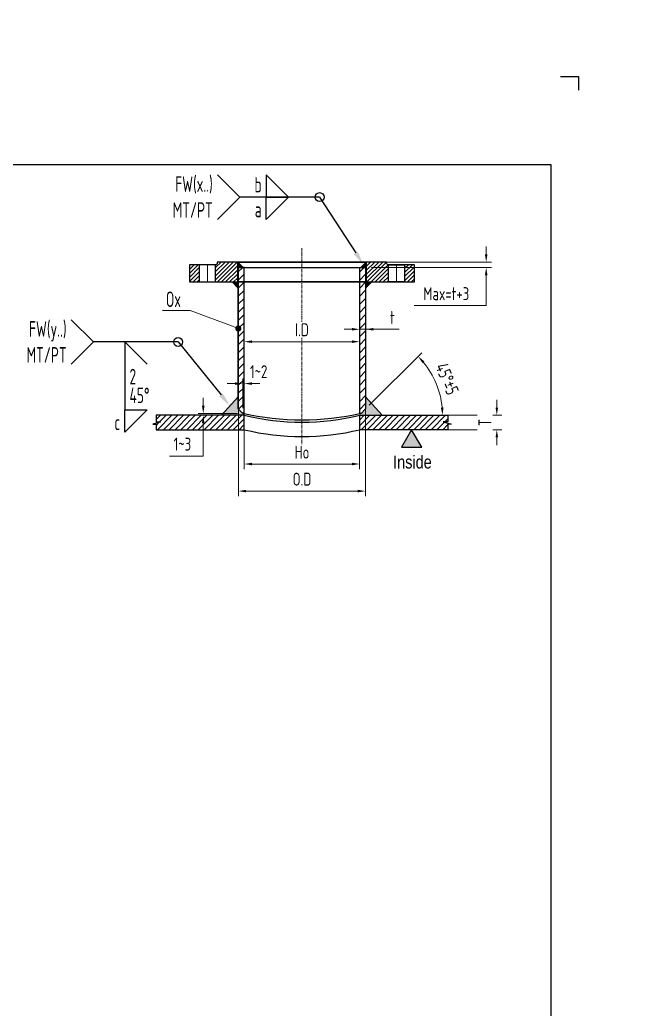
# Model space of a CAD drawing. Header units: millimetres. Extents: x -46397 to 283259, y -8690 to 23983.
# Drawn here: x 218865 to 220038, y -1154 to 754 of the extents above; entities that cross this region are included whole.
import ezdxf
from ezdxf import colors
from ezdxf.entities.mleader import LeaderData, LeaderLine
from ezdxf.math import Vec2, Vec3

# ---------------------------------------------------------------- set-up
doc = ezdxf.new("R2010")
doc.units = ezdxf.units.MM
doc.linetypes.add('CENTER', pattern=[2, 1.25, -0.25, 0.25, -0.25])
doc.layers.get('Defpoints').update_dxf_attribs({"lineweight": 0})
for name, color, linetype, lineweight in [('AM_5', 3, 'Continuous', 25), ('AM_8', 1, 'Continuous', 25), ('Dtext', 255, 'Continuous', 20), ('Long_AM_Visible', 30, 'Continuous', 25), ('Long_Centerline', 1, 'CENTER', 9), ('Long_Dim', 3, 'Continuous', 9), ('Long_Hatch', 9, 'Continuous', 9), ('Long_Text', 6, 'Continuous', 9)]:
    doc.layers.add(name, color=color, linetype=linetype, lineweight=lineweight)
doc.styles.add('Chu va so', font='arial.ttf')
doc.styles.add('GHI CHÚ 3', font='isocp_IV25.ttf', dxfattribs={"width": 0.8})
doc.styles.add('Long_Text', font='isocp.shx', dxfattribs={"width": 0.7})
doc.styles.get("Standard").update_dxf_attribs({"font": 'isocp.shx', "width": 0.8})
doc.styles.add('TCVN', font='arial.ttf')
doc.dimstyles.new('Vuong_DIM', dxfattribs={"dimtxt": 2.5, "dimasz": 2.3, "dimexe": 1.25, "dimexo": 0, "dimtad": 1, "dimtoh": 1, "dimdec": 0, "dimdsep": 46, "dimtxsty": 'GHI CHÚ 3', "dimcen": 2.3, "dimclrd": 9, "dimclre": 9, "dimclrt": 2, "dimadec": 0, "dimazin": 0, "dimtm": 1e-09, "dimtfac": 1, "dimtdec": 0, "dimtofl": 0, "dimtmove": 1, "dimatfit": 3, "dimfxl": 1, "dimtfill": 1, "dimlwd": 9, "dimlwe": 9, "dimarcsym": 1})
pattern_1 = [(45, (-374952.673, -122750.299), (-7.79955122, 7.79955122), [])]
pattern_2 = [(45, (-132370.302, -93356.499), (-15.5991024, 15.5991024), [])]

# ---------------------------------------------------------------- blocks, each defined once
blk = doc.blocks.new('_Dot')
at = {"color": 0, "linetype": 'ByBlock', "lineweight": -2}
blk.add_line((-0.5, 0), (-1, 0), dxfattribs=at)
at = {"color": 0, "linetype": 'ByBlock', "const_width": 0.5}
blk.add_lwpolyline([(-0.25, 0, 1), (0.25, 0, 1)], format="xyb", close=True, dxfattribs=at)
blk = doc.blocks.new('ddvdvd')
at = {"layer": 'AM_8'}
h = blk.add_hatch(color=256, dxfattribs=at)
h.set_gradient(color1=(0, 0, 255), color2=(255, 255, 0))
edge = h.paths.add_edge_path()
edge.add_arc((65, -108.7), 5.12, 317.3098, 383.5943)
edge.add_arc((291.5, 891.9), 1022.9, 257.116, 257.4786, ccw=False)
edge.add_line((63.4, -105.2), (46.1, -87.8))
edge.add_line((46.1, -87.8), (46.1, -41))
edge.add_line((46.1, -41), (-18.2, -112.1))
edge.add_line((-18.2, -112.1), (68.8, -112.1))
h = blk.add_hatch(color=256, dxfattribs=at)
h.set_gradient(color1=(0, 0, 255), color2=(255, 255, 0))
edge = h.paths.add_edge_path()
edge.add_arc((518, -108.7), 5.12, 156.4057, 222.6902, ccw=False)
edge.add_arc((291.5, 891.9), 1022.9, 282.5214, 282.884)
edge.add_line((519.6, -105.2), (536.9, -87.8))
edge.add_line((536.9, -87.8), (536.9, -41))
edge.add_line((536.9, -41), (601.2, -112.1))
edge.add_line((601.2, -112.1), (514.2, -112.1))
at = {"layer": 'Long_AM_Visible'}
h = blk.add_hatch(color=256, dxfattribs=at)
h.set_gradient(color1=(0, 0, 255), color2=(255, 255, 0))
h.paths.add_polyline_path([(43.6, 478.5), (43.6, 457.6), (64.5, 457.6)])
h = blk.add_hatch(color=256, dxfattribs=at)
h.set_gradient(color1=(0, 0, 255), color2=(255, 255, 0))
h.paths.add_polyline_path([(539.4, 478.5), (539.4, 457.6), (518.5, 457.6)])
h = blk.add_hatch(color=256, dxfattribs=at)
h.set_gradient(color1=(0, 0, 255), color2=(255, 255, 0))
h.paths.add_polyline_path([(46.1, 377.7), (46.1, 402), (21.7, 402)])
h = blk.add_hatch(color=256, dxfattribs=at)
h.set_gradient(color1=(0, 0, 255), color2=(255, 255, 0))
h.paths.add_polyline_path([(536.9, 377.7), (536.9, 402), (561.3, 402)])
at = {"layer": 'Long_Hatch'}
h = blk.add_hatch(dxfattribs=at)
h.set_pattern_fill('ANSI31', color=256, scale=3.474089, style=0)
h.set_pattern_definition(pattern_1)
h.paths.add_polyline_path([(-142.8, 468), (-142.8, 402), (-104.5, 402), (-104.5, 468)])
h = blk.add_hatch(dxfattribs=at)
h.set_pattern_fill('ANSI31', color=256, scale=3.474089, style=0)
h.set_pattern_definition(pattern_1)
edge = h.paths.add_edge_path()
edge.add_line((-35.1, 478.5), (-35.1, 475))
edge.add_arc((-42, 475), 6.95, -90, 0, ccw=False)
edge.add_line((-42, 468), (-42, 402))
edge.add_line((-42, 402), (43.6, 402))
edge.add_line((43.6, 402), (43.6, 478.5))
edge.add_line((43.6, 478.5), (-35.1, 478.5))
h = blk.add_hatch(dxfattribs=at)
h.set_pattern_fill('ANSI31', color=256, scale=3.474089, style=0)
h.set_pattern_definition(pattern_1)
edge = h.paths.add_edge_path()
edge.add_arc((625, 475), 6.95, 180, 270, ccw=False)
edge.add_line((618.1, 475), (618.1, 478.5))
edge.add_line((618.1, 478.5), (539.4, 478.5))
edge.add_line((539.4, 478.5), (539.4, 402))
edge.add_line((539.4, 402), (625, 402))
edge.add_line((625, 402), (625, 468))
h = blk.add_hatch(dxfattribs=at)
h.set_pattern_fill('ANSI31', color=256, scale=3.474089, style=0)
h.set_pattern_definition(pattern_1)
h.paths.add_polyline_path([(687.5, 468), (687.5, 402), (725.8, 402), (725.8, 468)])
h = blk.add_hatch(dxfattribs=at)
h.set_pattern_fill('ANSI31', color=256, scale=6.948177, style=0)
h.set_pattern_definition(pattern_2)
h.paths.add_polyline_path([(46.1, 457.6), (46.1, -87.8), (63.4, -105.2), (68.8, -105.2), (68.8, 457.6)])
h = blk.add_hatch(dxfattribs=at)
h.set_pattern_fill('ANSI31', color=256, scale=6.948177, style=0)
h.set_pattern_definition(pattern_2)
h.paths.add_polyline_path([(536.9, 457.6), (536.9, -87.8), (519.6, -105.2), (514.2, -105.2), (514.2, 457.6)])
h = blk.add_hatch(dxfattribs=at)
h.set_pattern_fill('ANSI31', color=256, scale=5, style=0)
h.set_pattern_definition([(45, (-55802.572, 9655.114), (-11.22532, 11.22532), [])])
h.paths.add_polyline_path([(68.8, -167.7), (68.8, -112.1), (-271.2, -112.1), (-271.2, -137.2), (-253.7, -137.2), (-283.8, -145.8), (-271.2, -145.8), (-271.2, -167.7)])
h.paths.add_polyline_path([(854.2, -167.7), (854.2, -145.8), (866.8, -145.8), (836.7, -137.2), (854.2, -137.2), (854.2, -112.1), (514.2, -112.1), (514.2, -167.7)])
at = {"layer": 'Long_AM_Visible'}
for p, q in [((21.7, 402), (46.1, 377.7)), ((561.3, 402), (536.9, 377.7)), ((-18.2, -112.1), (46.1, -41)), ((601.2, -112.1), (536.9, -41))]:
    blk.add_line(p, q, dxfattribs=at)
for points in [[(-142.8, 402), (725.8, 402), (725.8, 468), (625, 468, -0.414214), (618.1, 475), (618.1, 478.5), (-35.1, 478.5), (-35.1, 475, -0.414214), (-42, 468), (-142.8, 468)], [(46.1, 457.6), (536.9, 457.6), (536.9, -87.8), (519.6, -105.2, -0.11291), (63.4, -105.2), (46.1, -87.8)]]:
    blk.add_lwpolyline(points, format="xyb", close=True, dxfattribs=at)
for points in [[(-104.5, 402), (-42, 402), (-42, 468), (-104.5, 468)], [(43.6, 478.5), (539.4, 478.5), (539.4, 402), (43.6, 402)], [(43.6, 457.6), (64.5, 457.6), (43.6, 478.5), (43.6, 478.5)], [(539.4, 457.6), (518.5, 457.6), (539.4, 478.5), (539.4, 478.5)], [(687.5, 402), (625, 402), (625, 468), (687.5, 468)], [(63.4, -105.2), (68.8, -105.2), (68.8, 457.6), (46.1, 457.6), (46.1, -87.8)], [(519.6, -105.2), (514.2, -105.2), (514.2, 457.6), (536.9, 457.6), (536.9, -87.8)]]:
    blk.add_lwpolyline(points, close=True, dxfattribs=at)
for points in [[(-271.2, -111.5), (-271.2, -137.2), (-253.7, -137.2), (-283.8, -145.8), (-271.2, -145.8), (-271.2, -167.7)], [(-271.2, -167.7), (68.8, -167.7), (68.8, -112.1), (-271.2, -112.1)], [(854.2, -167.7), (514.2, -167.7), (514.2, -112.1), (854.2, -112.1)], [(854.2, -111.5), (854.2, -137.2), (836.7, -137.2), (866.8, -145.8), (854.2, -145.8), (854.2, -167.7)]]:
    blk.add_lwpolyline(points, dxfattribs=at)
for centre, radius, start, end in [((65, -108.7), 5.12, 317.3098, 42.6902), ((291.5, 808.9), 947.5, 256.4073, 283.5927), ((518, -108.7), 5.12, 137.3098, 222.6902), ((518, -108.7), 5.12, 137.3098, 222.6902), ((291.5, 753.3), 947.5, 256.4073, 283.5927)]:
    blk.add_arc(centre, radius, start, end, dxfattribs=at)
at = {"layer": 'Long_Centerline', "ltscale": 10}
blk.add_line((291.5, 532.3), (291.5, -237.3), dxfattribs=at)
at = {"layer": 'Long_Centerline'}
for p, q in [((-73.3, 470.5), (-73.3, 399.6)), ((656.3, 470.5), (656.3, 399.6))]:
    blk.add_line(p, q, dxfattribs=at)
blk = doc.blocks.new('*D2417')
at = {"layer": 'Defpoints', "color": 0, "transparency": 16777216}
for p in [(219218.8, -8.8), (219295.1, -5.3), (219295.1, -8.8)]:
    blk.add_point(p, dxfattribs=at)
at = {"layer": 'Long_Dim', "color": 9, "lineweight": 9, "transparency": 16777216}
for p, q in [((219218.8, 9.7), (219218.8, 24.7)), ((219285.1, -5.3), (219208.8, -5.3)), ((219285.1, -8.8), (219208.8, -8.8)), ((219218.8, -23.8), (219218.8, -38.8)), ((219218.8, -87.4), (219218.8, -38.8)), ((219153.5, -87.4), (219218.8, -87.4))]:
    blk.add_line(p, q, dxfattribs=at)
at = {"layer": 'Long_Dim', "color": 9, "transparency": 16777216}
for points in [[(219216.3, 9.7), (219221.3, 9.7), (219218.8, -5.3)], [(219216.3, -23.8), (219221.3, -23.8), (219218.8, -8.8)]]:
    blk.add_solid(points, dxfattribs=at)
at = {"layer": 'Long_Dim', "color": 2, "transparency": 16777216, "insert": (219178.6, -64.4), "char_height": 25, "attachment_point": 5, "style": 'GHI CHÚ 3', "bg_fill": 3, "box_fill_scale": 1.1, "bg_fill_color": 256, "bg_fill_true_color": 13158600, "bg_fill_transparency": 0}
blk.add_mtext('1~3', dxfattribs=at)
blk = doc.blocks.new('*D2416')
at = {"layer": 'Defpoints', "color": 0, "transparency": 16777216}
for p in [(219295.1, -5.3), (219297.8, -5.3)]:
    blk.add_point(p, dxfattribs=at)
at = {"layer": 'Long_Dim', "color": 9, "lineweight": 9, "transparency": 16777216}
for p, q in [((219295.1, 4.7), (219295.1, 62.3)), ((219297.8, 4.7), (219297.8, 62.3)), ((219280.1, 52.3), (219265.1, 52.3)), ((219312.8, 52.3), (219327.8, 52.3))]:
    blk.add_line(p, q, dxfattribs=at)
at = {"layer": 'Long_Dim', "color": 9, "transparency": 16777216}
blk.add_solid([(219280.1, 54.8), (219280.1, 49.8), (219295.1, 52.3)], dxfattribs=at)
at = {"layer": 'Long_Dim', "color": 2, "transparency": 16777216, "insert": (219325.7, 75.3), "char_height": 25, "attachment_point": 5, "style": 'GHI CHÚ 3', "bg_fill": 3, "box_fill_scale": 1.1, "bg_fill_color": 256, "bg_fill_true_color": 13158600, "bg_fill_transparency": 0}
blk.add_mtext('1~2', dxfattribs=at)
at = {"layer": 'Defpoints', "color": 0, "transparency": 16777216}
blk.add_point((219297.8, 52.3), dxfattribs=at)
at = {"layer": 'Long_Dim', "color": 9, "transparency": 16777216}
blk.add_solid([(219312.8, 54.8), (219312.8, 49.8), (219297.8, 52.3)], dxfattribs=at)
blk = doc.blocks.new('*D2415')
at = {"layer": 'Defpoints', "color": 0, "transparency": 16777216}
for p in [(219297.8, -22.7), (219520.5, -22.7), (219520.5, -102.7)]:
    blk.add_point(p, dxfattribs=at)
at = {"layer": 'Long_Dim', "color": 9, "lineweight": 9, "transparency": 16777216}
for p, q in [((219297.8, -32.7), (219297.8, -112.7)), ((219520.5, -32.7), (219520.5, -112.7)), ((219312.8, -102.7), (219505.5, -102.7))]:
    blk.add_line(p, q, dxfattribs=at)
at = {"layer": 'Long_Dim', "color": 9, "transparency": 16777216}
for points in [[(219312.8, -100.2), (219312.8, -105.2), (219297.8, -102.7)], [(219505.5, -100.2), (219505.5, -105.2), (219520.5, -102.7)]]:
    blk.add_solid(points, dxfattribs=at)
at = {"layer": 'Long_Dim', "color": 2, "transparency": 16777216, "insert": (219409.2, -79.9), "char_height": 25, "attachment_point": 5, "style": 'GHI CHÚ 3', "bg_fill": 3, "box_fill_scale": 1.1, "bg_fill_color": 256, "bg_fill_true_color": 13158600, "bg_fill_transparency": 0}
blk.add_mtext('Ho', dxfattribs=at)
blk = doc.blocks.new('*D2414')
at = {"layer": 'Defpoints', "color": 0, "transparency": 16777216}
for p in [(219286.5, 26.8), (219531.9, 29.7), (219531.9, -154.9)]:
    blk.add_point(p, dxfattribs=at)
at = {"layer": 'Long_Dim', "color": 9, "lineweight": 9, "transparency": 16777216}
for p, q in [((219531.9, 19.7), (219531.9, -164.9)), ((219286.5, 16.8), (219286.5, -164.9)), ((219301.5, -154.9), (219516.9, -154.9))]:
    blk.add_line(p, q, dxfattribs=at)
at = {"layer": 'Long_Dim', "color": 9, "transparency": 16777216}
for points in [[(219301.5, -152.4), (219301.5, -157.4), (219286.5, -154.9)], [(219516.9, -152.4), (219516.9, -157.4), (219531.9, -154.9)]]:
    blk.add_solid(points, dxfattribs=at)
at = {"layer": 'Long_Dim', "color": 2, "transparency": 16777216, "insert": (219409.2, -131.9), "char_height": 25, "attachment_point": 5, "style": 'GHI CHÚ 3', "bg_fill": 3, "box_fill_scale": 1.1, "bg_fill_color": 256, "bg_fill_true_color": 13158600, "bg_fill_transparency": 0}
blk.add_mtext('O.D', dxfattribs=at)
blk = doc.blocks.new('*D2430')
at = {"layer": 'Defpoints', "color": 0, "transparency": 16777216}
for p in [(219531.9, 3.4), (219520.5, -8.8), (219523.2, -5.3), (219690.5, -8.8)]:
    blk.add_point(p, dxfattribs=at)
at = {"layer": 'Long_Dim', "color": 9, "lineweight": 9, "transparency": 16777216}
blk.add_line((219539, 10.4), (219640.3, 111.8), dxfattribs=at)
blk.add_arc((219519.7, -8.8), 160.5, 5.3552, 39.6448, dxfattribs=at)
at = {"layer": 'Long_Dim', "color": 9, "transparency": 16777216}
for points in [[(219641.5, 91.9), (219645.2, 95.3), (219633.3, 104.7)], [(219682.1, 6.3), (219677.1, 6.1), (219680.3, -8.8)]]:
    blk.add_solid(points, dxfattribs=at)
at = {"layer": 'Long_Dim', "color": 2, "transparency": 16777216, "insert": (219689.3, 61.4), "char_height": 25, "attachment_point": 5, "rotation": 292.5, "style": 'GHI CHÚ 3', "bg_fill": 3, "box_fill_scale": 1.1, "bg_fill_color": 256, "bg_fill_true_color": 13158600, "bg_fill_transparency": 0}
blk.add_mtext('45°%%P5', dxfattribs=at)
at = {"layer": 'Defpoints', "color": 0, "transparency": 16777216}
blk.add_point((219674.8, 32.7), dxfattribs=at)
blk = doc.blocks.new('*D2429')
at = {"layer": 'Defpoints', "color": 0, "transparency": 16777216}
for p in [(219520.5, 166.6), (219531.9, 166.6), (219531.9, 157)]:
    blk.add_point(p, dxfattribs=at)
at = {"layer": 'Long_Dim', "color": 9, "lineweight": 9, "transparency": 16777216}
for p, q in [((219505.5, 157), (219490.5, 157)), ((219520.5, 157), (219531.9, 157)), ((219520.5, 156.6), (219520.5, 147)), ((219597, 157), (219531.9, 157)), ((219531.9, 156.6), (219531.9, 147)), ((219546.9, 157), (219561.9, 157))]:
    blk.add_line(p, q, dxfattribs=at)
at = {"layer": 'Long_Dim', "color": 9, "transparency": 16777216}
for points in [[(219505.5, 159.5), (219505.5, 154.5), (219520.5, 157)], [(219546.9, 159.5), (219546.9, 154.5), (219531.9, 157)]]:
    blk.add_solid(points, dxfattribs=at)
at = {"layer": 'Long_Dim', "color": 2, "transparency": 16777216, "insert": (219583.4, 179.8), "char_height": 25, "attachment_point": 5, "style": 'GHI CHÚ 3', "bg_fill": 3, "box_fill_scale": 1.1, "bg_fill_color": 256, "bg_fill_true_color": 13158600, "bg_fill_transparency": 0}
blk.add_mtext('t', dxfattribs=at)
blk = doc.blocks.new('*D2428')
at = {"layer": 'Defpoints', "color": 0, "transparency": 16777216}
for p in [(219297.8, 135.4), (219520.5, 135.4), (219520.5, 133.1)]:
    blk.add_point(p, dxfattribs=at)
at = {"layer": 'Long_Dim', "color": 9, "lineweight": 9, "transparency": 16777216}
for p, q in [((219297.8, 125.4), (219297.8, 123.1)), ((219312.8, 133.1), (219505.5, 133.1)), ((219520.5, 125.4), (219520.5, 123.1))]:
    blk.add_line(p, q, dxfattribs=at)
at = {"layer": 'Long_Dim', "color": 9, "transparency": 16777216}
for points in [[(219312.8, 135.6), (219312.8, 130.6), (219297.8, 133.1)], [(219505.5, 135.6), (219505.5, 130.6), (219520.5, 133.1)]]:
    blk.add_solid(points, dxfattribs=at)
at = {"layer": 'Long_Dim', "color": 2, "transparency": 16777216, "insert": (219409.2, 156.1), "char_height": 25, "attachment_point": 5, "style": 'GHI CHÚ 3', "bg_fill": 3, "box_fill_scale": 1.1, "bg_fill_color": 256, "bg_fill_true_color": 13158600, "bg_fill_transparency": 0}
blk.add_mtext('I.D', dxfattribs=at)
blk = doc.blocks.new('*D2427')
at = {"layer": 'Defpoints', "color": 0, "transparency": 16777216}
for p in [(219533.1, 286.5), (219764.5, 286.5), (219533.1, 276.1)]:
    blk.add_point(p, dxfattribs=at)
at = {"layer": 'Long_Dim', "color": 9, "lineweight": 9, "transparency": 16777216}
for p, q in [((219764.5, 301.5), (219764.5, 316.5)), ((219543.1, 286.5), (219774.5, 286.5)), ((219543.1, 276.1), (219774.5, 276.1)), ((219764.5, 261.1), (219764.5, 246.1)), ((219764.5, 202.6), (219764.5, 246.1)), ((219625.8, 202.6), (219764.5, 202.6))]:
    blk.add_line(p, q, dxfattribs=at)
at = {"layer": 'Long_Dim', "color": 9, "transparency": 16777216}
for points in [[(219762, 301.5), (219767, 301.5), (219764.5, 286.5)], [(219762, 261.1), (219767, 261.1), (219764.5, 276.1)]]:
    blk.add_solid(points, dxfattribs=at)
at = {"layer": 'Long_Dim', "color": 2, "transparency": 16777216, "insert": (219687.6, 225.6), "char_height": 25, "attachment_point": 5, "style": 'GHI CHÚ 3', "bg_fill": 3, "box_fill_scale": 1.1, "bg_fill_color": 256, "bg_fill_true_color": 13158600, "bg_fill_transparency": 0}
blk.add_mtext('Max=t+3', dxfattribs=at)
blk = doc.blocks.new('*S2010')
at = {"layer": 'AM_5', "color": 3}
for p, q in [((91508.2, -10967.1), (91465.3, -10924.3)), ((91508.2, -10967.1), (91465.3, -11010)), ((91662.4, -10967.1), (91508.2, -10967.1)), ((91662.4, -10967.1), (91732, -11074.5))]:
    blk.add_line(p, q, dxfattribs=at)
at = {"layer": 'AM_5', "color": 2}
for p, q in [((91602.5, -10967.1), (91559.6, -10924.3)), ((91559.6, -10924.3), (91559.6, -10967.1)), ((91559.6, -10967.1), (91602.5, -10967.1)), ((91559.6, -10967.1), (91602.5, -10967.1)), ((91602.5, -10967.1), (91559.6, -11010)), ((91559.6, -11010), (91559.6, -10967.1))]:
    blk.add_line(p, q, dxfattribs=at)
blk.add_circle((91662.4, -10967.1), 8.55, dxfattribs=at)
at = {"layer": 'AM_5', "color": 3, "linetype": 'Continuous'}
blk.add_trace([(91728.2, -11077), (91735.9, -11072), (91747, -11097.6)], dxfattribs=at)
at = {"layer": 'AM_5', "color": 2, "char_height": 30, "style": 'Long_Text'}
for s, insert, attachment_point in [('FW(x..)\\PMT/PT', (91456.3, -10967.1), 6), ('b', (91550.6, -10958.1), 9), ('a', (91550.6, -10976.1), 3)]:
    blk.add_mtext(s, dxfattribs=dict(at, insert=insert, attachment_point=attachment_point))
blk = doc.blocks.new('*D2426')
at = {"layer": 'Defpoints', "color": 0, "transparency": 16777216}
for p in [(219673.2, -8.8), (219673.2, -36.6)]:
    blk.add_point(p, dxfattribs=at)
at = {"layer": 'Long_Dim', "color": 9, "lineweight": 9, "transparency": 16777216}
for p, q in [((219785, 6.2), (219785, 21.2)), ((219683.2, -8.8), (219795, -8.8)), ((219683.2, -36.6), (219795, -36.6)), ((219785, -51.6), (219785, -66.6))]:
    blk.add_line(p, q, dxfattribs=at)
at = {"layer": 'Long_Dim', "color": 2, "transparency": 16777216, "insert": (219762.2, -22.7), "char_height": 25, "attachment_point": 5, "rotation": 90, "style": 'GHI CHÚ 3', "bg_fill": 3, "box_fill_scale": 1.1, "bg_fill_color": 256, "bg_fill_true_color": 13158600, "bg_fill_transparency": 0}
blk.add_mtext('T', dxfattribs=at)
at = {"layer": 'Defpoints', "color": 0, "transparency": 16777216}
blk.add_point((219785, -36.6), dxfattribs=at)
at = {"layer": 'Long_Dim', "color": 9, "transparency": 16777216}
for points in [[(219782.5, 6.2), (219787.5, 6.2), (219785, -8.8)], [(219782.5, -51.6), (219787.5, -51.6), (219785, -36.6)]]:
    blk.add_solid(points, dxfattribs=at)
blk = doc.blocks.new('*S2011')
at = {"layer": 'AM_5', "color": 3}
for p, q in [((91226.3, -11246.3), (91183.4, -11203.4)), ((91226.3, -11246.3), (91183.4, -11289.1)), ((91389.5, -11246.3), (91226.3, -11246.3)), ((91389.5, -11246.3), (91472.3, -11348.4))]:
    blk.add_line(p, q, dxfattribs=at)
at = {"layer": 'AM_5', "color": 2}
for p, q in [((91286.7, -11246.3), (91286.7, -11289.1)), ((91286.7, -11246.3), (91329.6, -11289.1)), ((91286.7, -11289.1), (91286.7, -11377.4)), ((91286.7, -11377.4), (91329.6, -11377.4)), ((91329.6, -11377.4), (91286.7, -11420.2)), ((91286.7, -11420.2), (91286.7, -11377.4))]:
    blk.add_line(p, q, dxfattribs=at)
blk.add_circle((91389.5, -11246.3), 8.55, dxfattribs=at)
at = {"layer": 'AM_5', "color": 3, "linetype": 'Continuous'}
blk.add_trace([(91468.7, -11351.3), (91475.8, -11345.5), (91489.6, -11369.8)], dxfattribs=at)
at = {"layer": 'AM_5', "color": 2, "char_height": 30, "style": 'Long_Text'}
for s, insert, attachment_point in [('FW(y..)\\PMT/PT', (91174.4, -11246.3), 6), ('2', (91295.7, -11298.1), 1), ('45%%d', (91295.7, -11334.3), 1), ('c', (91277.7, -11386.4), 3)]:
    blk.add_mtext(s, dxfattribs=dict(at, insert=insert, attachment_point=attachment_point))
blk = doc.blocks.new('*U2445')
at = {"lineweight": 25, "elevation": -0.1}
blk.add_lwpolyline([(4713.4, 3261.9), (4751.2, 3261.9), (4751.2, 3232.7)], dxfattribs=at)
at = {"lineweight": 25}
blk.add_lwpolyline([(0, 0), (4693.4, 0), (4693.4, 3074.4), (0, 3074.4)], close=True, dxfattribs=at)
at = {"layer": 'Dtext', "ltscale": 0.1}
for tag, p, height, style in [('FOR_APPROVAL3', (3783.4, 1153.3, -0.2), 24.5, 'TCVN'), ('REV_3', (3578.9, 1154.8), 20.4, 'TCVN'), ('REV_2', (3578.9, 1078.4), 20.4, 'TCVN'), ('FOR_APPROVAL2', (3783.4, 1077, -0.2), 24.5, 'TCVN'), ('REV_1', (3578.9, 1002.1), 20.4, 'TCVN'), ('FOR_APPROVAL1', (3783.4, 1000.7, -0.2), 24.5, 'TCVN'), ('REV_0', (3578.9, 925.8), 20.4, 'TCVN'), ('NGUOI_VE', (4001.2, 924.7, -0.2), 24.5, 'TCVN'), ('NGUOI_KIEM_2', (4217.9, 924.7, -0.2), 24.5, 'TCVN'), ('NGUOI_DUYET', (4479.8, 924.7, -0.2), 24.5, 'TCVN'), ('1.1_A4', (4492.9, 46.6, -0.2), 24.5, 'Chu va so'), ('A4_A4', (4574.5, 46.6, -0.2), 24.5, 'Chu va so'), ('REV.', (4641.8, 46.6, -0.2), 24.5, 'Chu va so')]:
    blk.add_attdef(tag, p, '', height=height, dxfattribs=dict(at, style=style))
for tag, p, height, style, width in [('NGAY_REV03', (3630.7, 1153.3, -0.2), 21.3, 'TCVN', 0.95), ('NGAY_REV02', (3630.7, 1077, -0.2), 21.3, 'TCVN', 0.95), ('NGAY_REV01', (3630.7, 1000.7, -0.2), 21.3, 'TCVN', 0.95), ('NGAY_REV0', (3630.7, 924.4, -0.2), 21.3, 'TCVN', 0.95), ('DWD.NO', (3628.8, 19.9, -0.2), 32.7, 'Chu va so', 0.85)]:
    blk.add_attdef(tag, p, '', height=height, dxfattribs=dict(at, style=style, width=width))
at = {"layer": 'Dtext', "lineweight": 25, "ltscale": 0.1, "style": 'Chu va so'}
for tag, p, height in [('PROJECT_CODE', (3865.2, 384.3), 49.1), ('TITLE1', (3652.8, 293.1, -0.2), 32.7), ('TITLE2', (3652.8, 216.2, -0.2), 32.7), ('TITLE3', (3652.8, 139.9, -0.2), 32.7)]:
    blk.add_attdef(tag, p, '', height=height, dxfattribs=at)

msp = doc.modelspace()

# ---------------------------------------------------------------- hatches: boundary and pattern name
at = {"layer": 'AM_8'}
msp.add_hatch(color=256, dxfattribs=at).paths.add_polyline_path([(219620.77, -36.6), (219601.4, -70.13), (219640.13, -70.13)])

# ---------------------------------------------------------------- linework, layer by layer
at = {"layer": 'Long_AM_Visible'}
msp.add_lwpolyline([(219620.77, -36.6), (219601.4, -70.13), (219640.13, -70.13)], close=True, dxfattribs=at)

# ---------------------------------------------------------------- block references
at = {"layer": 'Long_AM_Visible', "xscale": 0.5, "yscale": 0.5, "zscale": 0.5}
msp.add_blockref('ddvdvd', (219263.44, 47.26), dxfattribs=at)

# ---------------------------------------------------------------- texts
at = {"layer": 'Long_Text', "insert": (219574.98, -86.37), "char_height": 25, "width": 94.5931, "attachment_point": 1, "style": 'Chu va so'}
msp.add_mtext('\\A1;\\pxqc;{\\W0.8;Inside}', dxfattribs=at)

# ---------------------------------------------------------------- leaders
at = {"color": 3, "ltscale": 5}
ml = msp.add_multileader_mtext('Standard', dxfattribs=at)
ml.set_content('{\\fArial|b0|i0|c0|p34;Khoan lỗ %%C10 cho cùm ống DN200 (theo thực tế)}', color=3)
ml.set_leader_properties(lineweight=9)
ml.set_arrow_properties(name='DOT')
ml.build(insert=Vec2(0, 0))
ml.multileader.update_dxf_attribs({"has_dogleg": 0, "text_left_attachment_type": 5, "text_right_attachment_type": 6, "dogleg_length": 0.1, "arrow_head_size": 17.4, "scale": 300})
ctx = ml.context
ctx.base_point, ctx.scale, ctx.char_height, ctx.arrow_head_size, ctx.landing_gap_size, ctx.plane_origin = Vec3(148509.96, 665.28), 300, 24, 17.4, 18, Vec3(149312.43, -378.76)
ctx.left_attachment, ctx.right_attachment = 5, 6
notes = []
notes.append((ctx, [(0, (1, 1, 0), (148878.33, 716.29), (-1, 0), 30, [(0, [(149054.42, 441.35)], 0, [])])]))
ctx.mtext.insert, ctx.mtext.width, ctx.mtext.flow_direction = Vec3(148527.96, 747.35), 309.9931, 5
ml = msp.add_multileader_mtext('Standard', dxfattribs=at)
ml.set_content('{\\fArial|b0|i0|c0|p34;Khoan lỗ %%C10 cho cùm ống DN100 (theo thực tế)}', color=3)
ml.set_leader_properties(lineweight=9)
ml.set_arrow_properties(name='DOT')
ml.build(insert=Vec2(0, 0))
ml.multileader.update_dxf_attribs({"has_dogleg": 0, "text_left_attachment_type": 5, "text_right_attachment_type": 6, "dogleg_length": 0.1, "arrow_head_size": 17.4, "scale": 300})
ctx = ml.context
ctx.base_point, ctx.scale, ctx.char_height, ctx.arrow_head_size, ctx.landing_gap_size, ctx.plane_origin = Vec3(149602.55, 578.05), 300, 24, 17.4, 18, Vec3(149253.66, -389.59)
ctx.left_attachment, ctx.right_attachment = 5, 6
notes.append((ctx, [(0, (1, 1, 0), (149572.55, 578.05), (1, 0), 30, [(0, [(149511.66, 430.53)], 0, [])])]))
ctx.mtext.insert, ctx.mtext.width, ctx.mtext.flow_direction = Vec3(149620.55, 660.13), 306.4046, 5
at = {"layer": 'Long_AM_Visible'}
ml = msp.add_multileader_mtext('Standard', dxfattribs=at)
ml.set_content('KT-9', color=2, style='Long_Text')
ml.set_leader_properties(color=3, lineweight=9)
ml.set_arrow_properties(name='DOT')
ml.build(insert=Vec2(0, 0))
ml.multileader.update_dxf_attribs({"text_left_attachment_type": 5, "text_right_attachment_type": 5, "dogleg_length": 22.17, "arrow_head_size": 14})
ctx = ml.context
ctx.base_point, ctx.char_height, ctx.arrow_head_size, ctx.landing_gap_size, ctx.plane_origin = Vec3(218745, 325.6), 35, 14, 0, Vec3(218671.68, 443.88)
ctx.left_attachment, ctx.right_attachment = 5, 5
notes.append((ctx, [(1, (1, 1, 0), (218722.82, 325.6), (1, 0), 22.17, [(0, [(218633.8, 213.94)], 0, [])])]))
ctx.mtext.insert, ctx.mtext.width, ctx.mtext.defined_height, ctx.mtext.flow_direction = Vec3(218745, 367.74), 159.1431, 71.48, 5
for ctx, leaders in notes:
    for number, flags, end, landing, length, lines in leaders:
        leader = LeaderData()
        leader.index, (leader.has_last_leader_line, leader.has_dogleg_vector, leader.attachment_direction) = number, flags
        leader.last_leader_point, leader.dogleg_vector, leader.dogleg_length = Vec3(end), Vec3(landing), length
        for number, points, colour, breaks in lines:
            line = LeaderLine()
            line.index, line.vertices, line.color, line.breaks = number, Vec3.list(points), colors.encode_raw_color(colour), breaks
            leader.lines.append(line)
        ctx.leaders.append(leader)

# ---------------------------------------------------------------- next in the draw order: dimensions: what is measured, and where the dimension line sits
at = {"layer": 'Long_Dim'}
dim = msp.add_linear_dim(base=(219531.91, 157.03), p1=(219520.53, 166.56), p2=(219531.91, 166.56), text='t', dimstyle='Vuong_DIM', override={"dimtxt": 25, "dimasz": 15, "dimexe": 10, "dimexo": 10, "dimgap": 10}, dxfattribs=at)
dim.commit()
dim.dimension.update_dxf_attribs({"geometry": '*D2429', "text_midpoint": (219583.41, 157.03), "dimtype": 160})
dim = msp.add_linear_dim(base=(219218.77, -8.81), p1=(219295.15, -5.33), p2=(219295.15, -8.81), angle=90, text='1~3', dimstyle='Vuong_DIM', override={"dimtxt": 25, "dimasz": 15, "dimexe": 10, "dimexo": 10, "dimgap": 10}, dxfattribs=at)
dim.commit()
dim.dimension.update_dxf_attribs({"geometry": '*D2417', "text_midpoint": (219195.94, -87.42), "dimtype": 160})

# ---------------------------------------------------------------- next in the draw order: dimensions: what is measured, and where the dimension line sits
dim = msp.add_linear_dim(base=(219764.49, 286.49), p1=(219533.12, 276.07), p2=(219533.12, 286.49), angle=90, text='Max=t+3', dimstyle='Vuong_DIM', override={"dimtxt": 25, "dimasz": 15, "dimexe": 10, "dimexo": 10, "dimgap": 10}, dxfattribs=at)
dim.commit()
dim.dimension.update_dxf_attribs({"geometry": '*D2427', "text_midpoint": (219741.67, 202.63), "dimtype": 160})
dim = msp.add_linear_dim(base=(219297.84, 52.3), p1=(219295.15, -5.33), p2=(219297.84, -5.33), text='1~2', dimstyle='Vuong_DIM', override={"dimtxt": 25, "dimasz": 15, "dimexe": 10, "dimexo": 10, "dimgap": 10}, dxfattribs=at)
dim.commit()
dim.dimension.update_dxf_attribs({"geometry": '*D2416', "text_midpoint": (219325.66, 52.3), "dimtype": 160})
dim = msp.add_linear_dim(base=(219520.53, -102.75), p1=(219297.84, -22.7), p2=(219520.53, -22.7), text='Ho', dimstyle='Vuong_DIM', override={"dimtxt": 25, "dimasz": 15, "dimexe": 10, "dimexo": 10, "dimgap": 10}, dxfattribs=at)
dim.commit()
dim.dimension.update_dxf_attribs({"geometry": '*D2415', "text_midpoint": (219409.19, -79.9)})

# ---------------------------------------------------------------- next in the draw order: block references
at = {"layer": 'AM_5'}
for name in ['*S2010', '*S2011']:
    msp.add_blockref(name, (127780.88, 11378.89), dxfattribs=at)

# ---------------------------------------------------------------- next in the draw order: dimensions: what is measured, and where the dimension line sits
at = {"layer": 'Long_Dim'}
dim = msp.add_linear_dim(base=(219531.91, -154.93), p1=(219286.46, 26.75), p2=(219531.91, 29.66), text='O.D', dimstyle='Vuong_DIM', override={"dimtxt": 25, "dimasz": 15, "dimexe": 10, "dimexo": 10, "dimgap": 10}, dxfattribs=at)
dim.commit()
dim.dimension.update_dxf_attribs({"geometry": '*D2414', "text_midpoint": (219409.19, -131.94)})

# ---------------------------------------------------------------- next in the draw order: dimensions: what is measured, and where the dimension line sits
dim = msp.add_angular_dim_2l(base=(219674.82, 32.75), line1=((219520.53, -8.81), (219690.54, -8.81)), line2=((219531.91, 3.35), (219523.22, -5.33)), text='<>%%P5', dimstyle='Vuong_DIM', override={"dimtxt": 25, "dimasz": 15, "dimexe": 10, "dimexo": 10, "dimgap": 10}, dxfattribs=at)
dim.commit()
dim.dimension.update_dxf_attribs({"geometry": '*D2430', "text_midpoint": (219689.31, 61.43)})

# ---------------------------------------------------------------- next in the draw order: dimensions: what is measured, and where the dimension line sits
dim = msp.add_linear_dim(base=(219520.53, 133.13), p1=(219297.84, 135.37), p2=(219520.53, 135.37), text='I.D', dimstyle='Vuong_DIM', override={"dimtxt": 25, "dimasz": 15, "dimexe": 10, "dimexo": 10, "dimgap": 10}, dxfattribs=at)
dim.commit()
dim.dimension.update_dxf_attribs({"geometry": '*D2428', "text_midpoint": (219409.19, 156.12)})
dim = msp.add_linear_dim(base=(219785.04, -36.6), p1=(219673.15, -8.81), p2=(219673.15, -36.6), angle=90, text='T', dimstyle='Vuong_DIM', override={"dimtxt": 25, "dimasz": 15, "dimexe": 10, "dimexo": 10, "dimgap": 10}, dxfattribs=at)
dim.commit()
dim.dimension.update_dxf_attribs({"geometry": '*D2426', "text_midpoint": (219785.04, -22.7), "dimtype": 160})

# ---------------------------------------------------------------- next in the draw order: leaders
at = {"layer": 'Long_AM_Visible'}
ml = msp.add_multileader_mtext('Standard', dxfattribs=at)
ml.set_content('Ox', color=2, style='Long_Text')
ml.set_leader_properties(color=3, lineweight=9)
ml.set_arrow_properties(name='DOT')
ml.build(insert=Vec2(0, 0))
ml.multileader.update_dxf_attribs({"text_left_attachment_type": 5, "text_right_attachment_type": 5, "dogleg_length": 17.81, "arrow_head_size": 12})
ctx = ml.context
ctx.base_point, ctx.char_height, ctx.arrow_head_size, ctx.landing_gap_size, ctx.plane_origin = Vec3(219150.61, 193.31), 30, 12, 0, Vec3(219075.58, 229.84)
ctx.left_attachment, ctx.right_attachment, ctx.text_align_type = 5, 5, 2
notes = []
notes.append((ctx, [(0, (1, 1, 0), (219193.62, 193.31), (-1, 0), 17.81, [(0, [(219286.46, 158.49)], 0, [])])]))
ctx.mtext.insert, ctx.mtext.width, ctx.mtext.defined_height, ctx.mtext.alignment, ctx.mtext.flow_direction = Vec3(219175.81, 229.84), 104.849, 49.09, 3, 5
for ctx, leaders in notes:
    for number, flags, end, landing, length, lines in leaders:
        leader = LeaderData()
        leader.index, (leader.has_last_leader_line, leader.has_dogleg_vector, leader.attachment_direction) = number, flags
        leader.last_leader_point, leader.dogleg_vector, leader.dogleg_length = Vec3(end), Vec3(landing), length
        for number, points, colour, breaks in lines:
            line = LeaderLine()
            line.index, line.vertices, line.color, line.breaks = number, Vec3.list(points), colors.encode_raw_color(colour), breaks
            leader.lines.append(line)
        ctx.leaders.append(leader)

# ---------------------------------------------------------------- next in the draw order: block references
at = {"xscale": 0.9084576280678549, "yscale": 0.9084576280678549, "zscale": 0.9084576280678549}
msp.add_blockref('*U2445', (215626.03, -2319.06, -0.23), dxfattribs=at)

doc.saveas('drawing.dxf')
